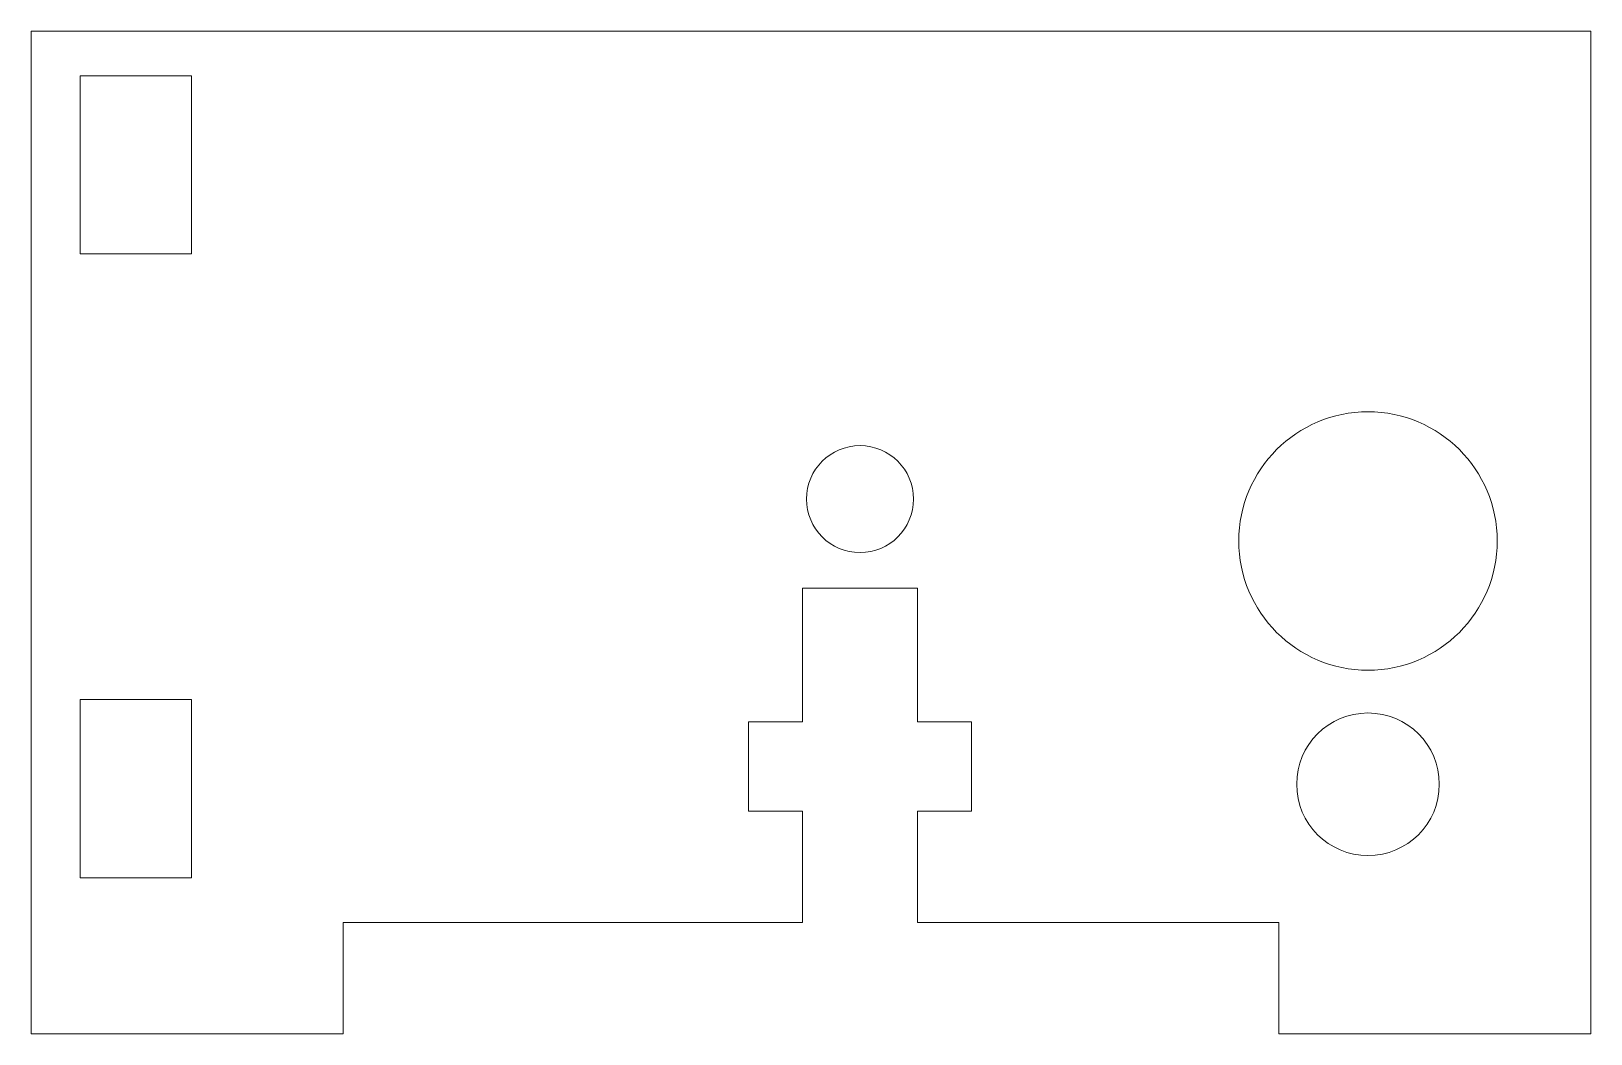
# Model space of a CAD drawing. Header units: inches. Extents: x 0 to 11.5, y 0 to 27.6.
# Drawn here: x 9.721 to 11.471, y 26.507 to 27.632 of the extents above; entities outside this region: 2.
import ezdxf

# ---------------------------------------------------------------- set-up
doc = ezdxf.new("R2010")
doc.units = ezdxf.units.IN
doc.header["$MEASUREMENT"] = 0
doc.styles.add('SLDTEXTSTYLE0', font='TXT', dxfattribs={"width": 0.7})

msp = doc.modelspace()

# ---------------------------------------------------------------- linework, layer by layer
at = {"color": 7, "linetype": 'Continuous', "lineweight": 15}
for p, q in [((9.7214, 27.6323), (11.4714, 27.6323)), ((9.7214, 26.5073), (9.7214, 27.6323)), ((11.4714, 27.6323), (11.4714, 26.5073)), ((9.7764, 27.5823), (9.7764, 27.3823)), ((9.9014, 27.5823), (9.7764, 27.5823)), ((9.9014, 27.3823), (9.9014, 27.5823)), ((9.7764, 27.3823), (9.9014, 27.3823)), ((10.7159, 27.0073), (10.5869, 27.0073)), ((10.5869, 27.0073), (10.5869, 26.8573)), ((10.7159, 26.8573), (10.7159, 27.0073)), ((9.7764, 26.8823), (9.7764, 26.6823)), ((9.9014, 26.8823), (9.7764, 26.8823)), ((9.9014, 26.6823), (9.9014, 26.8823)), ((10.5869, 26.8573), (10.5264, 26.8573)), ((10.5264, 26.8573), (10.5264, 26.7573)), ((10.7764, 26.8573), (10.7159, 26.8573)), ((10.7764, 26.7573), (10.7764, 26.8573)), ((10.5264, 26.7573), (10.5869, 26.7573)), ((10.5869, 26.7573), (10.5869, 26.6323)), ((10.7159, 26.6323), (10.7159, 26.7573)), ((10.7159, 26.7573), (10.7764, 26.7573)), ((9.7764, 26.6823), (9.9014, 26.6823)), ((10.5869, 26.6323), (10.0714, 26.6323)), ((10.0714, 26.6323), (10.0714, 26.5073)), ((11.1214, 26.6323), (10.7159, 26.6323)), ((11.1214, 26.5073), (11.1214, 26.6323)), ((10.0714, 26.5073), (9.7214, 26.5073)), ((11.4714, 26.5073), (11.1214, 26.5073))]:
    msp.add_line(p, q, dxfattribs=at)
for centre, radius in [((11.2214, 27.0603), 0.145), ((10.6514, 27.1073), 0.06), ((11.2214, 26.7873), 0.08)]:
    msp.add_circle(centre, radius, dxfattribs=at)

# ---------------------------------------------------------------- texts
at = {"color": 7, "linetype": 'Continuous', "char_height": 0.572807, "attachment_point": 1, "style": 'SLDTEXTSTYLE0'}
for s, insert in [('SolidWorks Educational Edition.', (0, 1.5976)), ('For Instructional Use Only.', (0, 0.7384))]:
    msp.add_mtext(s, dxfattribs=dict(at, insert=insert))

doc.saveas('drawing.dxf')
